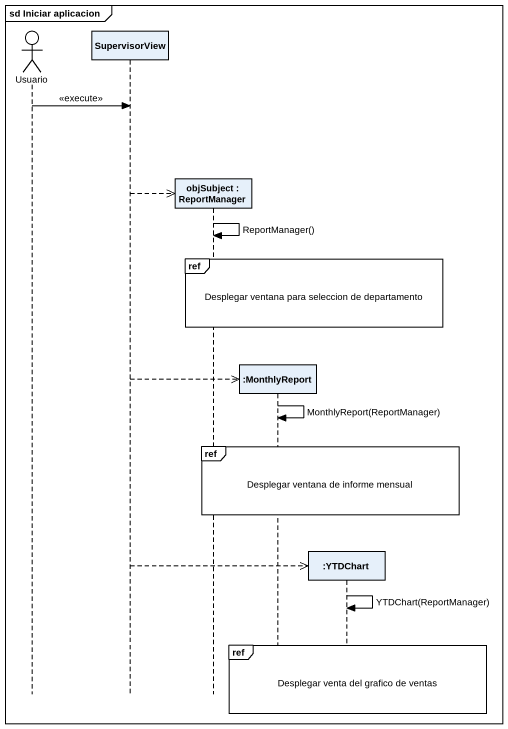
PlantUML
@startuml
mainframe sd Iniciar aplicacion
hide footbox
actor Usuario
participant SupervisorView
participant "objSubject : ReportManager" as objSubject
participant ":MonthlyReport" as MonthlyReport
participant ":YTDChart" as YTDChart

Usuario -> SupervisorView : <<execute>>
SupervisorView -->> objSubject **
objSubject -> objSubject : ReportManager()
ref over objSubject, MonthlyReport, YTDChart : Desplegar ventana para seleccion de departamento
SupervisorView -->> MonthlyReport **
MonthlyReport -> MonthlyReport : MonthlyReport(ReportManager)
ref over objSubject, MonthlyReport, YTDChart : Desplegar ventana de informe mensual
SupervisorView -->> YTDChart **
YTDChart -> YTDChart : YTDChart(ReportManager)
ref over MonthlyReport, YTDChart : Desplegar venta del grafico de ventas
@enduml
